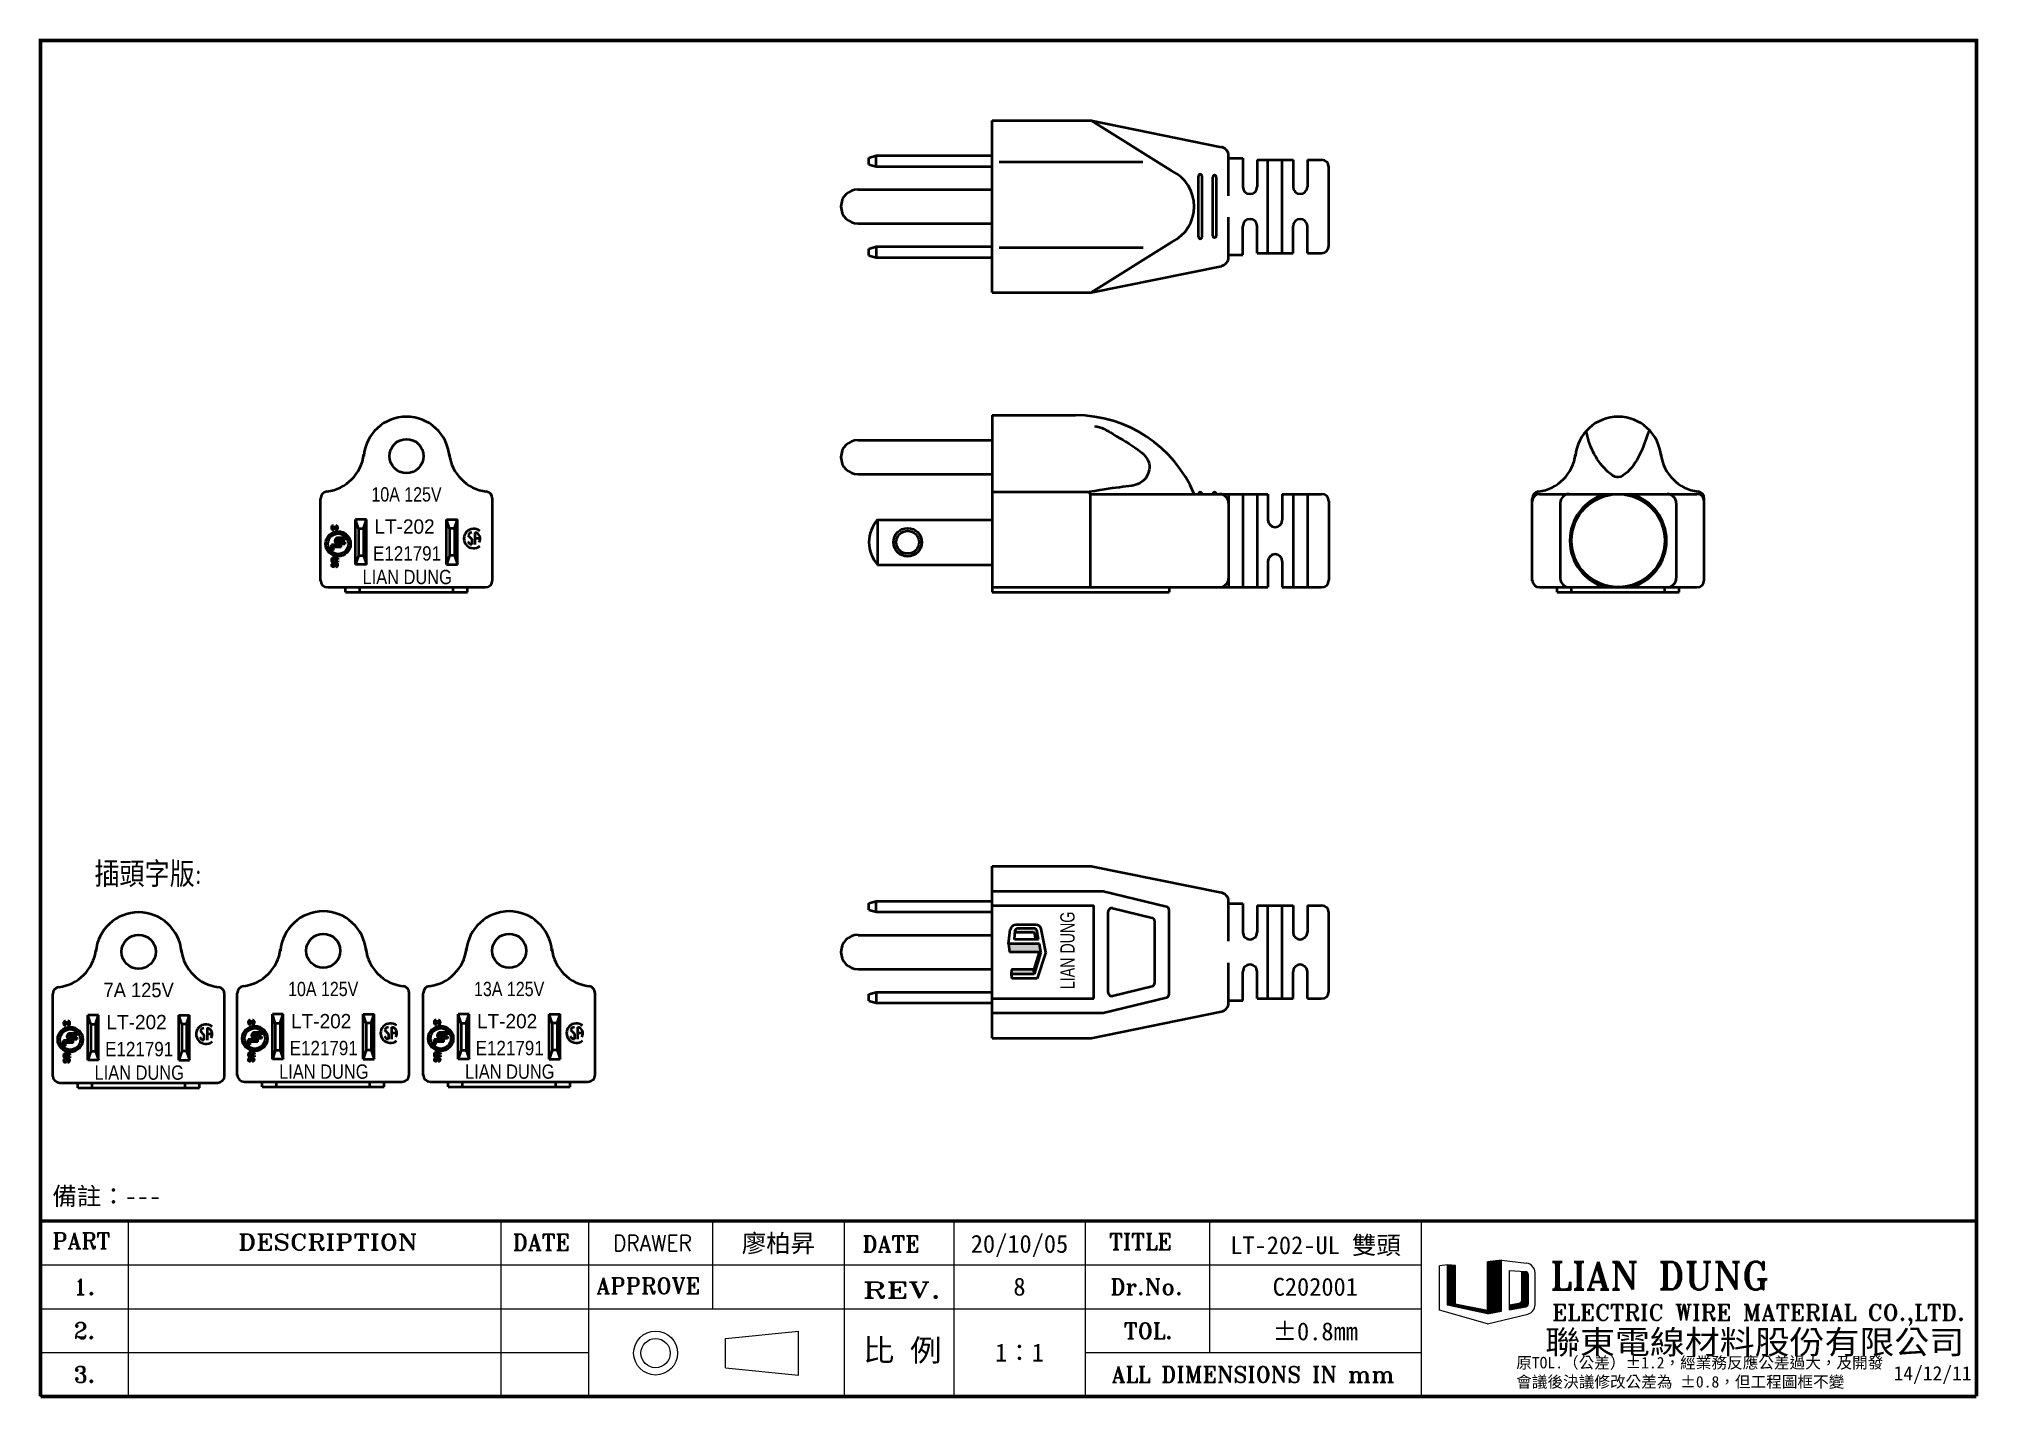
# Model space of a CAD drawing. Header units: millimetres. Extents: x 10 to 281, y 10 to 199.
import ezdxf
from ezdxf.enums import TextEntityAlignment as Align

# ---------------------------------------------------------------- set-up
doc = ezdxf.new("R2010")
doc.units = ezdxf.units.MM
doc.layers.add('0☆ 備註', color=21, linetype='Continuous', plot=False)
for name, color, linetype, lineweight in [('BASE圖框', 250, 'Continuous', 15), ('STR主體層', 112, 'Continuous', 40), ('TEXT文字說明', 200, 'Continuous', 15)]:
    doc.layers.add(name, color=color, linetype=linetype, lineweight=lineweight)
doc.styles.add('arial', font='arial.ttf')
doc.styles.add('GTXT2', font='ROMANT.SHX')
doc.styles.add('isocp', font='isocp.shx', dxfattribs={"height": 3.5, "bigfont": 'chineset.shx'})
doc.styles.add('標凱體', font='kaiu.ttf')
doc.styles.add('標楷體', font='kaiu.ttf')

# ---------------------------------------------------------------- blocks, each defined once
blk = doc.blocks.new('*X26')
at = {"color": 0}
for p, q in [((214.57, 159.06), (214.85, 159.34)), ((214.57, 158.71), (215.18, 159.32)), ((214.57, 158.36), (215.51, 159.29)), ((214.57, 158), (215.84, 159.27)), ((214.57, 157.65), (216.17, 159.25)), ((214.57, 157.3), (216.5, 159.22)), ((214.57, 156.94), (216.83, 159.2)), ((214.57, 156.59), (217.07, 159.09)), ((214.57, 156.24), (217.07, 158.74)), ((227.07, 156.36), (231.51, 160.8)), ((227.07, 156.71), (231.12, 160.76)), ((227.07, 157.07), (230.72, 160.72)), ((227.07, 157.42), (230.33, 160.68)), ((227.07, 157.78), (229.93, 160.63)), ((227.07, 158.13), (229.54, 160.59)), ((227.07, 158.48), (229.14, 160.55)), ((227.07, 156.01), (231.57, 160.51)), ((227.07, 158.84), (228.74, 160.51)), ((227.07, 159.19), (228.35, 160.47)), ((227.07, 159.54), (227.95, 160.42)), ((227.07, 159.9), (227.56, 160.38)), ((227.07, 160.25), (227.16, 160.34)), ((227.07, 155.65), (231.57, 160.15)), ((227.07, 155.3), (231.57, 159.8)), ((227.07, 154.95), (231.57, 159.45)), ((227.07, 154.59), (231.57, 159.09)), ((227.07, 154.24), (231.57, 158.74)), ((214.57, 155.88), (217.07, 158.38)), ((214.57, 155.53), (217.07, 158.03)), ((214.57, 155.18), (217.07, 157.68)), ((214.57, 154.82), (217.07, 157.32)), ((214.57, 154.47), (217.07, 156.97)), ((214.57, 154.11), (217.07, 156.61)), ((214.57, 153.76), (217.07, 156.26)), ((214.57, 153.41), (217.07, 155.91)), ((214.57, 153.05), (217.07, 155.55)), ((214.57, 152.7), (217.07, 155.2)), ((214.57, 152.35), (217.07, 154.85)), ((214.57, 151.99), (217.07, 154.49)), ((214.57, 151.64), (217.07, 154.14)), ((214.57, 151.29), (217.07, 153.79)), ((214.57, 150.93), (217.07, 153.43)), ((214.57, 150.58), (217.07, 153.08)), ((214.57, 150.23), (217.07, 152.73)), ((214.57, 149.87), (217.07, 152.37)), ((227.07, 153.89), (231.57, 158.39)), ((227.07, 153.53), (231.57, 158.03)), ((227.07, 153.18), (231.57, 157.68)), ((227.07, 152.83), (231.57, 157.33)), ((227.07, 152.47), (231.57, 156.97)), ((227.07, 152.12), (231.57, 156.62)), ((227.07, 151.77), (231.57, 156.27)), ((227.07, 151.41), (231.57, 155.91)), ((227.07, 151.06), (231.57, 155.56)), ((227.07, 150.7), (231.57, 155.2)), ((227.07, 150.35), (231.57, 154.85)), ((227.07, 150), (231.57, 154.5)), ((227.07, 149.64), (231.57, 154.14)), ((227.07, 149.29), (231.57, 153.79)), ((227.07, 148.94), (231.57, 153.44)), ((227.07, 148.58), (231.57, 153.08)), ((227.07, 148.23), (231.57, 152.73)), ((227.07, 147.88), (231.57, 152.38)), ((237.87, 157.26), (237.91, 157.3)), ((237.87, 156.91), (238.24, 157.28)), ((237.87, 156.55), (238.57, 157.26)), ((237.87, 156.2), (238.91, 157.24)), ((237.87, 155.85), (239.22, 157.2)), ((237.87, 155.49), (239.47, 157.1)), ((237.87, 155.14), (239.67, 156.94)), ((237.87, 154.79), (239.83, 156.74)), ((237.87, 154.43), (239.94, 156.5)), ((237.87, 154.08), (239.97, 156.18)), ((237.87, 153.73), (239.97, 155.83)), ((237.87, 153.37), (239.97, 155.47)), ((237.87, 153.02), (239.97, 155.12)), ((237.87, 152.67), (239.97, 154.77)), ((237.87, 152.31), (239.97, 154.41)), ((237.87, 151.96), (239.97, 154.06)), ((237.87, 151.61), (239.97, 153.71)), ((237.87, 151.25), (239.97, 153.35)), ((237.87, 150.9), (239.97, 153)), ((237.87, 150.54), (239.97, 152.64)), ((214.57, 149.52), (217.07, 152.02)), ((214.57, 149.16), (217.07, 151.66)), ((214.57, 148.81), (217.07, 151.31)), ((214.57, 148.46), (217.07, 150.96)), ((214.57, 148.1), (217.07, 150.6)), ((214.57, 147.75), (217.07, 150.25)), ((214.57, 147.4), (217.07, 149.9)), ((214.57, 147.04), (217.07, 149.54)), ((214.6, 146.72), (214.61, 146.73)), ((214.61, 146.73), (217.07, 149.19)), ((214.89, 146.65), (215.01, 146.77)), ((215.01, 146.77), (217.07, 148.84)), ((215.18, 146.59), (215.4, 146.81)), ((215.4, 146.81), (217.07, 148.48)), ((215.47, 146.52), (215.8, 146.86)), ((215.76, 146.46), (216.2, 146.9)), ((215.8, 146.86), (217.07, 148.13)), ((216.05, 146.4), (216.6, 146.95)), ((216.2, 146.9), (217.07, 147.78)), ((216.34, 146.33), (217, 146.99)), ((216.6, 146.95), (217.07, 147.42)), ((216.63, 146.27), (217.31, 146.95)), ((216.91, 146.2), (217.61, 146.9)), ((217, 146.99), (217.07, 147.07)), ((217.2, 146.14), (217.9, 146.84)), ((217.49, 146.08), (218.2, 146.78)), ((217.78, 146.01), (218.49, 146.72)), ((218.07, 145.95), (218.78, 146.66)), ((218.36, 145.88), (219.08, 146.6)), ((218.65, 145.82), (219.37, 146.54)), ((218.94, 145.76), (219.67, 146.48)), ((219.23, 145.69), (219.96, 146.42)), ((219.52, 145.63), (220.26, 146.36)), ((219.81, 145.56), (220.55, 146.31)), ((226.47, 144.09), (231.57, 149.19)), ((226.76, 144.03), (231.57, 148.84)), ((227.05, 143.97), (231.57, 148.49)), ((227.07, 147.52), (231.57, 152.02)), ((227.07, 147.17), (231.57, 151.67)), ((227.07, 146.82), (231.57, 151.32)), ((227.07, 146.46), (231.57, 150.96)), ((227.07, 146.11), (231.57, 150.61)), ((227.07, 145.75), (231.57, 150.25)), ((227.07, 145.4), (231.57, 149.9)), ((227.07, 145.05), (231.57, 149.55)), ((227.47, 144.04), (231.57, 148.13)), ((227.91, 144.12), (231.57, 147.78)), ((228.34, 144.2), (231.57, 147.43)), ((228.78, 144.28), (231.57, 147.07)), ((229.21, 144.36), (231.57, 146.72)), ((229.64, 144.44), (231.57, 146.37)), ((234.07, 145.33), (235.85, 147.11)), ((234.07, 145.68), (235.42, 147.03)), ((234.07, 146.04), (234.99, 146.95)), ((234.07, 146.39), (234.55, 146.87)), ((234.07, 146.74), (234.12, 146.79)), ((234.42, 145.32), (236.29, 147.19)), ((234.85, 145.4), (236.72, 147.27)), ((235.28, 145.48), (237.16, 147.36)), ((235.72, 145.56), (239.97, 149.82)), ((236.15, 145.64), (239.97, 149.46)), ((236.59, 145.72), (239.97, 149.11)), ((237.02, 145.8), (239.97, 148.76)), ((237.45, 145.88), (239.97, 148.4)), ((237.83, 148.03), (239.97, 150.17)), ((237.87, 150.19), (239.97, 152.29)), ((237.87, 149.84), (239.97, 151.94)), ((237.87, 149.48), (239.97, 151.58)), ((237.87, 149.13), (239.97, 151.23)), ((237.87, 148.78), (239.97, 150.88)), ((237.87, 148.42), (239.97, 150.52)), ((237.89, 145.96), (239.97, 148.05)), ((238.32, 146.04), (239.97, 147.69)), ((238.76, 146.12), (239.97, 147.34)), ((239.19, 146.21), (239.95, 146.96)), ((220.1, 145.5), (220.85, 146.25)), ((220.39, 145.44), (221.14, 146.19)), ((220.68, 145.37), (221.44, 146.13)), ((220.97, 145.31), (221.73, 146.07)), ((221.26, 145.24), (222.03, 146.01)), ((221.55, 145.18), (222.32, 145.95)), ((221.84, 145.12), (222.61, 145.89)), ((222.13, 145.05), (222.91, 145.83)), ((222.42, 144.99), (223.2, 145.78)), ((222.71, 144.93), (223.5, 145.72)), ((223, 144.86), (223.79, 145.66)), ((223.29, 144.8), (224.09, 145.6)), ((223.58, 144.73), (224.38, 145.54)), ((223.87, 144.67), (224.68, 145.48)), ((224.15, 144.61), (224.97, 145.42)), ((224.44, 144.54), (225.27, 145.36)), ((224.73, 144.48), (225.56, 145.3)), ((225.02, 144.41), (225.86, 145.25)), ((225.31, 144.35), (226.15, 145.19)), ((225.6, 144.29), (226.44, 145.13)), ((225.89, 144.22), (226.74, 145.07)), ((226.18, 144.16), (227.03, 145.01)), ((230.08, 144.52), (231.57, 146.01)), ((230.51, 144.6), (231.57, 145.66)), ((230.95, 144.68), (231.57, 145.31)), ((231.38, 144.76), (231.57, 144.95))]:
    blk.add_line(p, q, dxfattribs=at)
blk = doc.blocks.new('業務圖框_160822')
at = {"layer": 'BASE圖框'}
for p, q in [((10, 34.48), (10, 10)), ((22.24, 34.48), (22.24, 10)), ((74.25, 34.48), (74.25, 10)), ((86.49, 34.48), (86.49, 10)), ((103.83, 34.48), (103.83, 22.24)), ((103.83, 34.48), (103.83, 22.24)), ((122.19, 34.48), (122.19, 10)), ((137.49, 34.48), (137.49, 10)), ((155.85, 34.48), (155.85, 10)), ((173.18, 34.48), (173.18, 16.12)), ((202.76, 34.48), (202.76, 10)), ((10, 28.36), (202.76, 28.36)), ((206.44, 28.37), (205.33, 28.24)), ((205.33, 22.02), (205.33, 28.24)), ((206.44, 22.75), (206.44, 28.37)), ((207.55, 28.29), (206.44, 28.37)), ((207.55, 22.88), (207.55, 28.29)), ((213.99, 29.01), (211.99, 28.8)), ((211.99, 21.99), (211.99, 28.8)), ((213.99, 21.9), (213.99, 29.01)), ((213.99, 29.01), (217.48, 28.6)), ((215.1, 22.1), (215.1, 27.55)), ((215.1, 27.55), (217.31, 27.42)), ((216.79, 23.46), (216.79, 27.45)), ((218.66, 22.78), (218.66, 27.27)), ((217.72, 22.96), (217.72, 26.98)), ((10, 22.24), (202.76, 22.24)), ((211.99, 20.13), (205.33, 22.02)), ((206.44, 22.75), (207.55, 22.88)), ((211.99, 21.53), (206.44, 22.75)), ((211.99, 21.99), (207.55, 22.88)), ((211.99, 21.53), (213.99, 21.9)), ((215.1, 22.78), (216.43, 23.03)), ((215.1, 22.1), (217.36, 22.52)), ((105.61, 18.08), (115.81, 19.1)), ((115.81, 12.98), (115.81, 19.1)), ((211.99, 20.13), (217.64, 21.48)), ((105.61, 14), (105.61, 18.08)), ((10, 16.12), (86.49, 16.12)), ((105.61, 14), (115.81, 12.98)), ((155.85, 16.12), (202.76, 16.12)), ((268.76, 10), (10, 10))]:
    blk.add_line(p, q, dxfattribs=at)
at = {"layer": 'BASE圖框', "const_width": 0.5}
for points in [[(10, 10), (10, 199.22), (280.27, 199.22), (280.27, 10)], [(10, 34.48), (280.27, 34.48)], [(10, 10), (280.27, 10)]]:
    blk.add_lwpolyline(points, dxfattribs=at)
at = {"layer": 'BASE圖框'}
for radius in [3.06, 2.04]:
    blk.add_circle((95.86, 16.04), radius, dxfattribs=at)
for centre, radius, start, end in [((217.28, 26.98), 0.444, 0, 86.5816), ((217.32, 27.27), 1.33, 0, 83.194), ((216.35, 23.46), 0.444, 280.4898, 0), ((217.28, 22.96), 0.444, 280.4898, 0), ((217.32, 22.78), 1.33, 283.5156, 0)]:
    blk.add_arc(centre, radius, start, end, dxfattribs=at)
at = {"layer": 'BASE圖框', "xscale": 0.4442698980074056, "yscale": 0.4442698980074056, "zscale": 0.4442698980074056}
blk.add_blockref('*X26', (111.11, -42.43), dxfattribs=at)
at = {"layer": '0☆ 備註', "style": '標楷體'}
blk.add_text('備註：', height=2.5, dxfattribs=at).set_placement((11.65, 37.95), align=Align.MIDDLE_LEFT)
blk.add_text('14/12/11', height=2, dxfattribs=at).set_placement((274.15, 13.06), align=Align.MIDDLE)
at = {"layer": '0☆ 備註', "insert": (216.02, 15.51), "char_height": 1.6, "attachment_point": 1, "style": '標楷體'}
blk.add_mtext_dynamic_manual_height_columns('原TOL.（公差）±1.2，經業務反應公差過大，及開發會議後決議修改公差為 ±0.8，但工程圖框不變', width=51.8342, gutter_width=12.5, heights=[0], dxfattribs=at)
at = {"layer": '0☆ 備註', "style": '標楷體'}
blk.add_attdef('樣品使用線材規格', text='', height=2.5, dxfattribs=at).set_placement((21.74, 37.95), align=Align.MIDDLE_LEFT)
at = {"layer": 'BASE圖框', "style": 'GTXT2'}
for s, p in [('PART', (11.66, 30.59)), ('DATE', (75.93, 30.38)), ('TITLE', (159.19, 30.47)), ('DATE', (124.76, 30.15)), ('Dr.No.', (159.35, 24.18)), ('TOL.', (161.24, 18.02))]:
    blk.add_text(s, height=2.244, dxfattribs=at).set_placement(p)
at = {"layer": 'BASE圖框'}
for s, height, style, width, p, p2 in [('DESCRIPTION', 2.2438, 'GTXT2', 1.085781, (37.58, 30.42), (62.64, 30.42)), ('DRAWER', 2.244, 'GTXT2', 0.797881, (89.94, 30.28), (100.94, 30.28)), ('LIAN DUNG', 3.876, 'GTXT2', 0.89309, (220.75, 24.9), (251.4, 24.9)), ('APPROVE', 2.244, 'GTXT2', 0.929152, (87.6, 24.31), (102.09, 24.31)), ('REV.', 2.244, 'GTXT2', 1.470381, (124.8, 23.71), (135.79, 23.71)), ('ELECTRIC WIRE MATERIAL CO.,LTD.', 2.2438, 'GTXT2', 0.91585, (221.04, 20.58), (278.67, 20.58)), ('聯東電線材料股份有限公司', 3.3, '標凱體', 1.044478, (220.06, 15.93), (278.56, 15.93)), ('比 例', 3.06, '標凱體', 1.016503, (124.8, 14.92), (135.79, 14.92))]:
    blk.add_text(s, height=height, dxfattribs=dict(at, style=style, width=width)).set_placement(p, p2, align=Align.FIT)
at = {"layer": 'BASE圖框', "style": 'GTXT2'}
for s, height, p in [('1.', 2.244, (16.12, 25.3)), ('2.', 2.244, (16.12, 19.18)), ('3.', 2.244, (16.12, 13.06)), ('ALL DIMENSIONS IN mm', 2.2438, (179.3, 13.06))]:
    blk.add_text(s, height=height, dxfattribs=at).set_placement(p, align=Align.MIDDLE)
at = {"layer": 'BASE圖框', "color": 1, "style": '標楷體'}
blk.add_text('%%P0.8mm', height=2.5, dxfattribs=at).set_placement((187.97, 19.18), align=Align.MIDDLE)
at = {"layer": 'BASE圖框', "style": '標楷體'}
for tag, p in [('繪圖人員', (113.01, 31.42)), ('日期', (146.67, 31.09)), ('插頭名稱', (188, 31.15)), ('版次', (146.67, 25.3)), ('圖面編號', (187.97, 25.3)), ('比例', (146.67, 16.12))]:
    blk.add_attdef(tag, text='', height=2.5, dxfattribs=at).set_placement(p, align=Align.MIDDLE)

msp = doc.modelspace()

# ---------------------------------------------------------------- hatches: boundary and pattern name
at = {"layer": 'STR主體層'}
h = msp.add_hatch(color=256, dxfattribs=at)
h.paths.add_polyline_path([(51.54, 130.73, 1), (51.54, 127.23, 1)])
h.paths.add_polyline_path([(51.54, 127.55, -1), (51.54, 130.4, -1)], flags=16)
h.paths.add_polyline_path([(52.48, 128.96), (51.51, 128.96, -1), (51.51, 129.84), (52.48, 129.84), (52.48, 129.51), (51.43, 129.51, 1), (51.43, 129.28), (52.48, 129.28)], flags=0)
h.paths.add_polyline_path([(51.98, 128.51), (50.88, 128.51), (50.88, 128.12), (50.6, 128.12), (50.6, 128.83), (51.98, 128.83)], flags=0)
for points in [[(51.22, 131.54), (50.89, 131.54, 1), (50.89, 130.95), (50.94, 130.95), (50.94, 131.16), (50.83, 131.16, -1), (50.83, 131.33), (51.28, 131.33, -1), (51.28, 131.16), (51.17, 131.16), (51.17, 130.95), (51.22, 130.95, 1)], [(51.98, 128.51), (51.98, 128.83), (50.6, 128.83), (50.6, 128.12), (50.88, 128.12), (50.88, 128.51)], [(51.51, 128.96), (52.48, 128.96), (52.48, 129.28), (51.43, 129.28, -1), (51.43, 129.51), (52.48, 129.51), (52.48, 129.84), (51.51, 129.84, 1)], [(51.51, 126.42), (51.51, 126.63), (50.83, 126.63, -1), (50.83, 126.79), (51.51, 126.79), (51.51, 127), (50.89, 127, 1), (50.89, 126.42)], [(51.29, 125.96), (51.22, 125.96), (51.22, 125.78), (51.26, 125.78, 1.647033), (51.05, 126.18, 0.022541), (50.98, 126.05, -0.287863), (50.82, 125.96, -1), (50.82, 126.11), (50.89, 126.11), (50.89, 126.29), (50.85, 126.29, 1.627874), (51.05, 125.89, 0.024933), (51.13, 126.02, -0.287863), (51.29, 126.11, -1)], [(13.81, 62.37), (13.49, 62.37, 1), (13.49, 61.79), (13.54, 61.79), (13.54, 62), (13.42, 62, -1), (13.42, 62.16), (13.88, 62.16, -1), (13.88, 62), (13.76, 62), (13.76, 61.79), (13.81, 61.79, 1)], [(39.58, 62.51), (39.26, 62.51, 1), (39.26, 61.92), (39.31, 61.92), (39.31, 62.13), (39.19, 62.13, -1), (39.19, 62.3), (39.65, 62.3, -1), (39.65, 62.13), (39.54, 62.13), (39.54, 61.92), (39.58, 61.92, 1)], [(65.54, 62.51), (65.22, 62.51, 1), (65.22, 61.92), (65.27, 61.92), (65.27, 62.13), (65.15, 62.13, -1), (65.15, 62.3), (65.61, 62.3, -1), (65.61, 62.13), (65.49, 62.13), (65.49, 61.92), (65.54, 61.92, 1)], [(14.57, 59.34), (14.57, 59.67), (13.2, 59.67), (13.2, 58.95), (13.47, 58.95), (13.47, 59.34)], [(14.1, 59.8), (15.08, 59.8), (15.08, 60.12), (14.02, 60.12, -1), (14.02, 60.35), (15.08, 60.35), (15.08, 60.67), (14.1, 60.67, 1)], [(40.35, 59.48), (40.35, 59.8), (38.97, 59.8), (38.97, 59.09), (39.24, 59.09), (39.24, 59.48)], [(39.88, 59.93), (40.85, 59.93), (40.85, 60.25), (39.79, 60.25, -1), (39.79, 60.48), (40.85, 60.48), (40.85, 60.81), (39.88, 60.81, 1)], [(66.3, 59.48), (66.3, 59.8), (64.93, 59.8), (64.93, 59.09), (65.2, 59.09), (65.2, 59.48)], [(65.83, 59.93), (66.81, 59.93), (66.81, 60.25), (65.75, 60.25, -1), (65.75, 60.48), (66.81, 60.48), (66.81, 60.81), (65.83, 60.81, 1)], [(14.1, 57.25), (14.1, 57.46), (13.42, 57.46, -1), (13.42, 57.62), (14.1, 57.62), (14.1, 57.84), (13.49, 57.84, 1), (13.49, 57.25)], [(13.88, 56.8), (13.81, 56.8), (13.81, 56.62), (13.85, 56.62, 1.647033), (13.65, 57.02, 0.022541), (13.57, 56.89, -0.287863), (13.41, 56.8, -1), (13.41, 56.94), (13.49, 56.94), (13.49, 57.12), (13.45, 57.12, 1.627874), (13.65, 56.72, 0.024933), (13.73, 56.86, -0.287863), (13.88, 56.94, -1)], [(39.88, 57.39), (39.88, 57.6), (39.19, 57.6, -1), (39.19, 57.76), (39.88, 57.76), (39.88, 57.97), (39.26, 57.97, 1), (39.26, 57.39)], [(39.66, 56.93), (39.58, 56.93), (39.58, 56.75), (39.62, 56.75, 1.647033), (39.42, 57.15, 0.022541), (39.34, 57.02, -0.287863), (39.19, 56.93, -1), (39.19, 57.08), (39.26, 57.08), (39.26, 57.26), (39.22, 57.26, 1.627874), (39.42, 56.86, 0.024933), (39.5, 56.99, -0.287863), (39.66, 57.08, -1)], [(65.83, 57.39), (65.83, 57.6), (65.15, 57.6, -1), (65.15, 57.76), (65.83, 57.76), (65.83, 57.97), (65.22, 57.97, 1), (65.22, 57.39)], [(65.62, 56.93), (65.54, 56.93), (65.54, 56.75), (65.58, 56.75, 1.647033), (65.38, 57.15, 0.022541), (65.3, 57.02, -0.287863), (65.15, 56.93, -1), (65.15, 57.08), (65.22, 57.08), (65.22, 57.26), (65.18, 57.26, 1.627874), (65.38, 56.86, 0.024933), (65.46, 56.99, -0.287863), (65.62, 57.08, -1)]]:
    msp.add_hatch(color=256, dxfattribs=at).paths.add_polyline_path(points)
h = msp.add_hatch(color=256, dxfattribs=at)
h.paths.add_polyline_path([(145.16, 73.16), (145.16, 73.14), (145.28, 72.02), (149.4, 72.02), (148.66, 69.48), (148.73, 68.85), (149.66, 72.02), (149.45, 73.16)])
h.paths.add_polyline_path([(145.57, 69.48), (145.53, 68.85), (148.73, 68.85), (148.66, 69.48)], flags=17)
h.paths.add_polyline_path([(146.32, 75.29, 0.396845), (146.07, 75.05), (146.05, 74.75), (148.55, 74.75, -0.361552), (148.8, 74.55), (148.94, 73.79), (149.33, 73.79), (149.09, 75.08, 0.361552), (148.84, 75.29)])
h = msp.add_hatch(color=256, dxfattribs=at)
h.paths.add_polyline_path([(14.14, 61.56, 1), (14.14, 58.06, 1)])
h.paths.add_polyline_path([(14.14, 58.39, -1), (14.14, 61.24, -1)], flags=16)
h.paths.add_polyline_path([(15.08, 59.8), (14.1, 59.8, -1), (14.1, 60.67), (15.08, 60.67), (15.08, 60.35), (14.02, 60.35, 1), (14.02, 60.12), (15.08, 60.12)], flags=0)
h.paths.add_polyline_path([(14.57, 59.34), (13.47, 59.34), (13.47, 58.95), (13.2, 58.95), (13.2, 59.67), (14.57, 59.67)], flags=0)
h = msp.add_hatch(color=256, dxfattribs=at)
h.paths.add_polyline_path([(39.91, 61.7, 1), (39.91, 58.2, 1)])
h.paths.add_polyline_path([(39.91, 58.52, -1), (39.91, 61.37, -1)], flags=16)
h.paths.add_polyline_path([(40.85, 59.93), (39.88, 59.93, -1), (39.88, 60.81), (40.85, 60.81), (40.85, 60.48), (39.79, 60.48, 1), (39.79, 60.25), (40.85, 60.25)], flags=0)
h.paths.add_polyline_path([(40.35, 59.48), (39.24, 59.48), (39.24, 59.09), (38.97, 59.09), (38.97, 59.8), (40.35, 59.8)], flags=0)
h = msp.add_hatch(color=256, dxfattribs=at)
h.paths.add_polyline_path([(65.87, 61.7, 1), (65.87, 58.2, 1)])
h.paths.add_polyline_path([(65.87, 58.52, -1), (65.87, 61.37, -1)], flags=16)
h.paths.add_polyline_path([(66.81, 59.93), (65.83, 59.93, -1), (65.83, 60.81), (66.81, 60.81), (66.81, 60.48), (65.75, 60.48, 1), (65.75, 60.25), (66.81, 60.25)], flags=0)
h.paths.add_polyline_path([(66.3, 59.48), (65.2, 59.48), (65.2, 59.09), (64.93, 59.09), (64.93, 59.8), (66.3, 59.8)], flags=0)

# ---------------------------------------------------------------- linework, layer by layer
for p, q in [((142.86, 164.07), (142.86, 188.07)), ((142.86, 188.07), (156.66, 188.07)), ((156.66, 188.07), (174.86, 184.37)), ((156.66, 188.07), (167.98, 181)), ((125.66, 182.88), (126.67, 183.17)), ((125.66, 181.95), (125.66, 182.88)), ((125.66, 181.95), (126.67, 181.67)), ((126.67, 183.17), (142.86, 183.17)), ((126.67, 181.67), (126.67, 183.17)), ((126.67, 181.67), (142.86, 181.67)), ((143.83, 182.3), (163.87, 182.3)), ((175.86, 177.57), (175.86, 183.15)), ((175.86, 182.82), (177.86, 182.82)), ((177.86, 182.82), (177.86, 178.82)), ((179.86, 182.57), (184.86, 182.57)), ((179.86, 182.57), (179.86, 178.82)), ((181.36, 169.57), (181.36, 182.57)), ((183.36, 169.57), (183.36, 182.57)), ((184.86, 182.57), (184.86, 178.82)), ((186.86, 182.57), (186.86, 178.82)), ((186.86, 182.57), (188.86, 182.57)), ((189.86, 170.57), (189.86, 181.57)), ((171.66, 171.82), (171.66, 180.32)), ((172.16, 171.82), (172.16, 180.32)), ((173.66, 171.97), (173.66, 180.17)), ((174.16, 171.97), (174.16, 180.17)), ((124.13, 178.44), (142.86, 178.44)), ((124.13, 173.69), (142.86, 173.69)), ((175.86, 168.99), (175.86, 174.57)), ((177.86, 169.32), (177.86, 173.32)), ((179.86, 169.57), (179.86, 173.32)), ((184.86, 169.57), (184.86, 173.32)), ((186.86, 169.57), (186.86, 173.32)), ((156.66, 164.07), (167.98, 171.13)), ((125.66, 170.18), (126.67, 170.47)), ((125.66, 169.25), (125.66, 170.18)), ((125.66, 169.25), (126.67, 168.97)), ((126.67, 170.47), (142.86, 170.47)), ((126.67, 170.47), (126.67, 168.97)), ((126.67, 168.97), (142.86, 168.97)), ((143.83, 170.33), (163.96, 170.33)), ((175.86, 169.32), (177.86, 169.32)), ((179.86, 169.57), (184.86, 169.57)), ((186.86, 169.57), (188.86, 169.57)), ((156.66, 164.07), (174.86, 167.76)), ((142.86, 164.07), (156.66, 164.07)), ((142.86, 146.93), (142.86, 122.23)), ((142.86, 146.93), (154.48, 146.93)), ((142.86, 146.83), (142.86, 122.33)), ((124.13, 143.45), (142.86, 143.45)), ((124.13, 138.7), (142.86, 138.7)), ((142.86, 136.23), (156.4, 136.23)), ((156.56, 135.93), (181.36, 135.93)), ((156.56, 135.93), (156.56, 122.93)), ((175.86, 135.93), (175.86, 122.93)), ((177.86, 135.93), (177.86, 122.93)), ((179.86, 135.93), (179.86, 122.93)), ((181.36, 135.93), (181.36, 132.33)), ((183.36, 135.93), (183.36, 132.33)), ((183.36, 135.93), (188.86, 135.93)), ((184.86, 135.93), (184.86, 122.93)), ((186.86, 135.93), (186.86, 122.93)), ((219.26, 135.93), (241.26, 135.93)), ((49.09, 123.83), (49.09, 135.29)), ((73.09, 123.83), (73.09, 135.29)), ((189.86, 134.93), (189.86, 123.93)), ((218.26, 123.83), (218.26, 135.29)), ((222.16, 134.68), (222.16, 124.18)), ((238.36, 134.68), (238.36, 124.18)), ((242.26, 123.83), (242.26, 135.29)), ((51.28, 131.33), (50.83, 131.33)), ((50.94, 131.16), (50.83, 131.16)), ((50.94, 130.95), (50.89, 130.95)), ((50.94, 131.16), (50.94, 130.95)), ((51.28, 131.16), (51.17, 131.16)), ((51.17, 131.16), (51.17, 130.95)), ((51.22, 130.95), (51.17, 130.95)), ((53.99, 126.08), (53.99, 132.38)), ((55.49, 132.38), (53.99, 132.38)), ((55.49, 126.08), (55.49, 132.38)), ((66.69, 126.08), (66.69, 132.38)), ((66.69, 132.38), (68.19, 132.38)), ((68.19, 126.08), (68.19, 132.38)), ((69.67, 130.2), (70.2, 129.63)), ((70.64, 130.58), (70.64, 128.88)), ((126.86, 132.36), (142.86, 132.36)), ((126.86, 132.36), (126.86, 126.06)), ((50.6, 128.12), (50.6, 128.83)), ((51.98, 128.83), (50.6, 128.83)), ((50.88, 128.12), (50.6, 128.12)), ((50.88, 128.12), (50.88, 128.51)), ((51.98, 128.51), (50.88, 128.51)), ((52.48, 129.51), (51.43, 129.51)), ((52.48, 129.28), (51.43, 129.28)), ((52.48, 129.84), (51.51, 129.84)), ((52.48, 128.96), (51.51, 128.96)), ((51.98, 128.51), (51.98, 128.83)), ((52.48, 129.84), (52.48, 129.51)), ((52.48, 129.28), (52.48, 128.96)), ((70.2, 129.63), (70.2, 128.88)), ((70.64, 129.78), (71.38, 129.78)), ((50.89, 126.11), (50.82, 126.11)), ((50.89, 126.11), (50.82, 126.11)), ((51.51, 126.79), (50.83, 126.79)), ((51.51, 126.63), (50.83, 126.63)), ((50.89, 126.29), (50.85, 126.29)), ((51.51, 127), (50.89, 127)), ((51.51, 126.42), (50.89, 126.42)), ((50.89, 126.29), (50.89, 126.11)), ((51.22, 125.78), (51.22, 125.96)), ((51.22, 125.96), (51.29, 125.96)), ((51.22, 125.96), (51.29, 125.96)), ((51.22, 125.78), (51.26, 125.78)), ((51.51, 127), (51.51, 126.79)), ((51.51, 126.63), (51.51, 126.42)), ((55.49, 126.08), (53.99, 126.08)), ((66.69, 126.08), (68.19, 126.08)), ((126.86, 126.06), (142.86, 126.06)), ((181.36, 126.53), (181.36, 122.93)), ((183.36, 126.53), (183.36, 122.93)), ((50.09, 122.93), (72.09, 122.93)), ((52.59, 122.23), (52.59, 122.93)), ((52.59, 122.23), (69.59, 122.23)), ((54.59, 122.23), (54.59, 122.93)), ((67.59, 122.23), (67.59, 122.93)), ((69.59, 122.23), (69.59, 122.93)), ((142.86, 122.93), (181.36, 122.93)), ((142.86, 122.23), (167.56, 122.23)), ((167.56, 122.93), (167.56, 122.23)), ((183.36, 122.93), (188.86, 122.93)), ((219.26, 122.93), (241.26, 122.93)), ((221.76, 122.23), (221.76, 122.93)), ((221.76, 122.23), (238.76, 122.23)), ((223.76, 122.23), (223.76, 122.93)), ((236.76, 122.23), (236.76, 122.93)), ((238.76, 122.23), (238.76, 122.93)), ((142.86, 60.02), (142.86, 84.02)), ((142.86, 84.02), (156.66, 84.02)), ((156.66, 84.02), (174.86, 80.32)), ((125.66, 78.83), (126.67, 79.12)), ((125.66, 77.9), (125.66, 78.83)), ((126.67, 79.12), (142.86, 79.12)), ((126.67, 77.62), (126.67, 79.12)), ((142.86, 80.52), (158.36, 80.52)), ((158.36, 80.52), (167.18, 78.36)), ((175.86, 73.52), (175.86, 79.09)), ((175.86, 78.77), (177.86, 78.77)), ((177.86, 78.77), (177.86, 74.77)), ((125.66, 77.9), (126.67, 77.62)), ((126.67, 77.62), (142.86, 77.62)), ((142.86, 78.52), (157.06, 78.52)), ((148.95, 75.82), (146.15, 75.82)), ((157.06, 65.52), (157.06, 78.52)), ((159.06, 66.38), (159.06, 77.65)), ((159.68, 78.13), (165.18, 76.79)), ((165.56, 67.73), (165.56, 76.3)), ((167.56, 66.16), (167.56, 77.87)), ((179.86, 78.52), (184.86, 78.52)), ((179.86, 78.52), (179.86, 74.77)), ((181.36, 65.52), (181.36, 78.52)), ((183.36, 65.52), (183.36, 78.52)), ((184.86, 78.52), (184.86, 74.77)), ((186.86, 78.52), (186.86, 74.77)), ((186.86, 78.52), (188.86, 78.52)), ((189.86, 66.52), (189.86, 77.52)), ((124.13, 74.39), (142.86, 74.39)), ((145.16, 73.16), (145.39, 75.15)), ((149.45, 73.16), (145.16, 73.16)), ((145.16, 73.16), (145.28, 72.02)), ((145.99, 73.79), (146.07, 75.05)), ((149.33, 73.79), (145.99, 73.79)), ((148.55, 74.75), (146.05, 74.75)), ((148.84, 75.29), (146.32, 75.29)), ((148.94, 73.79), (148.8, 74.55)), ((149.33, 73.79), (149.09, 75.08)), ((149.66, 72.02), (149.45, 73.16)), ((150.36, 72.02), (149.68, 75.24)), ((149.4, 72.02), (145.28, 72.02)), ((149.4, 72.02), (148.66, 69.59)), ((149.66, 72.02), (148.73, 68.95)), ((150.36, 72.02), (149.15, 68.32)), ((175.86, 64.94), (175.86, 70.52)), ((124.13, 69.64), (142.86, 69.64)), ((145.57, 69.59), (145.53, 68.95)), ((145.53, 68.95), (145.6, 68.32)), ((148.73, 68.95), (145.53, 68.95)), ((148.66, 69.59), (145.57, 69.59)), ((149.15, 68.32), (145.6, 68.32)), ((148.73, 68.95), (148.66, 69.59)), ((177.86, 65.27), (177.86, 69.27)), ((179.86, 65.52), (179.86, 69.27)), ((184.86, 65.52), (184.86, 69.27)), ((186.86, 65.52), (186.86, 69.27)), ((11.69, 54.66), (11.69, 66.12)), ((35.69, 54.66), (35.69, 66.12)), ((37.46, 54.8), (37.46, 66.26)), ((61.46, 54.8), (61.46, 66.26)), ((63.42, 54.8), (63.42, 66.26)), ((87.42, 54.8), (87.42, 66.26)), ((125.66, 66.13), (126.67, 66.42)), ((125.66, 65.2), (125.66, 66.13)), ((125.66, 65.2), (126.67, 64.92)), ((126.67, 66.42), (142.86, 66.42)), ((126.67, 66.42), (126.67, 64.92)), ((142.86, 65.52), (157.06, 65.52)), ((158.36, 63.52), (167.18, 65.67)), ((159.68, 65.9), (165.18, 67.24)), ((175.86, 65.27), (177.86, 65.27)), ((179.86, 65.52), (184.86, 65.52)), ((186.86, 65.52), (188.86, 65.52)), ((16.59, 56.91), (16.59, 63.21)), ((18.09, 63.21), (16.59, 63.21)), ((18.09, 56.91), (18.09, 63.21)), ((29.29, 56.91), (29.29, 63.21)), ((29.29, 63.21), (30.79, 63.21)), ((30.79, 56.91), (30.79, 63.21)), ((39.65, 62.3), (39.19, 62.3)), ((42.36, 57.05), (42.36, 63.35)), ((43.86, 63.35), (42.36, 63.35)), ((43.86, 57.05), (43.86, 63.35)), ((55.06, 57.05), (55.06, 63.35)), ((55.06, 63.35), (56.56, 63.35)), ((56.56, 57.05), (56.56, 63.35)), ((65.61, 62.3), (65.15, 62.3)), ((68.32, 57.05), (68.32, 63.35)), ((69.82, 63.35), (68.32, 63.35)), ((69.82, 57.05), (69.82, 63.35)), ((81.02, 57.05), (81.02, 63.35)), ((81.02, 63.35), (82.52, 63.35)), ((82.52, 57.05), (82.52, 63.35)), ((126.67, 64.92), (142.86, 64.92)), ((142.86, 63.52), (158.36, 63.52)), ((156.66, 60.02), (174.86, 63.71)), ((13.2, 58.95), (13.2, 59.67)), ((14.57, 59.67), (13.2, 59.67)), ((13.88, 62.16), (13.42, 62.16)), ((13.54, 62), (13.42, 62)), ((13.54, 61.79), (13.49, 61.79)), ((13.54, 62), (13.54, 61.79)), ((13.88, 62), (13.76, 62)), ((13.76, 62), (13.76, 61.79)), ((13.81, 61.79), (13.76, 61.79)), ((15.08, 60.35), (14.02, 60.35)), ((15.08, 60.12), (14.02, 60.12)), ((15.08, 60.67), (14.1, 60.67)), ((15.08, 59.8), (14.1, 59.8)), ((14.57, 59.34), (14.57, 59.67)), ((15.08, 60.67), (15.08, 60.35)), ((15.08, 60.12), (15.08, 59.8)), ((32.27, 61.04), (32.8, 60.47)), ((32.8, 60.47), (32.8, 59.71)), ((33.24, 61.41), (33.24, 59.71)), ((33.24, 60.62), (33.98, 60.62)), ((38.97, 59.09), (38.97, 59.8)), ((40.35, 59.8), (38.97, 59.8)), ((39.31, 62.13), (39.19, 62.13)), ((39.31, 61.92), (39.26, 61.92)), ((39.31, 62.13), (39.31, 61.92)), ((39.65, 62.13), (39.54, 62.13)), ((39.54, 62.13), (39.54, 61.92)), ((39.58, 61.92), (39.54, 61.92)), ((40.85, 60.48), (39.79, 60.48)), ((40.85, 60.25), (39.79, 60.25)), ((40.85, 60.81), (39.88, 60.81)), ((40.85, 59.93), (39.88, 59.93)), ((40.35, 59.48), (40.35, 59.8)), ((40.85, 60.81), (40.85, 60.48)), ((40.85, 60.25), (40.85, 59.93)), ((58.04, 61.17), (58.57, 60.6)), ((58.57, 60.6), (58.57, 59.85)), ((59.01, 61.55), (59.01, 59.85)), ((59.01, 60.75), (59.75, 60.75)), ((64.93, 59.09), (64.93, 59.8)), ((66.3, 59.8), (64.93, 59.8)), ((65.27, 62.13), (65.15, 62.13)), ((65.27, 61.92), (65.22, 61.92)), ((65.27, 62.13), (65.27, 61.92)), ((65.61, 62.13), (65.49, 62.13)), ((65.49, 62.13), (65.49, 61.92)), ((65.54, 61.92), (65.49, 61.92)), ((66.81, 60.48), (65.75, 60.48)), ((66.81, 60.25), (65.75, 60.25)), ((66.81, 60.81), (65.83, 60.81)), ((66.81, 59.93), (65.83, 59.93)), ((66.3, 59.48), (66.3, 59.8)), ((66.81, 60.81), (66.81, 60.48)), ((66.81, 60.25), (66.81, 59.93)), ((84, 61.17), (84.53, 60.6)), ((84.53, 60.6), (84.53, 59.85)), ((84.97, 61.55), (84.97, 59.85)), ((84.97, 60.75), (85.71, 60.75)), ((142.86, 60.02), (156.66, 60.02)), ((13.47, 58.95), (13.2, 58.95)), ((13.49, 56.94), (13.41, 56.94)), ((13.49, 56.94), (13.41, 56.94)), ((14.1, 57.62), (13.42, 57.62)), ((14.1, 57.46), (13.42, 57.46)), ((13.49, 57.12), (13.45, 57.12)), ((13.47, 58.95), (13.47, 59.34)), ((14.57, 59.34), (13.47, 59.34)), ((14.1, 57.84), (13.49, 57.84)), ((14.1, 57.25), (13.49, 57.25)), ((13.49, 57.12), (13.49, 56.94)), ((14.1, 57.84), (14.1, 57.62)), ((14.1, 57.46), (14.1, 57.25)), ((18.09, 56.91), (16.59, 56.91)), ((29.29, 56.91), (30.79, 56.91)), ((39.24, 59.09), (38.97, 59.09)), ((39.88, 57.76), (39.19, 57.76)), ((39.88, 57.6), (39.19, 57.6)), ((39.26, 57.08), (39.19, 57.08)), ((39.26, 57.08), (39.19, 57.08)), ((39.26, 57.26), (39.22, 57.26)), ((39.24, 59.09), (39.24, 59.48)), ((40.35, 59.48), (39.24, 59.48)), ((39.88, 57.97), (39.26, 57.97)), ((39.88, 57.39), (39.26, 57.39)), ((39.26, 57.26), (39.26, 57.08)), ((39.58, 56.75), (39.58, 56.93)), ((39.58, 56.93), (39.66, 56.93)), ((39.58, 56.93), (39.66, 56.93)), ((39.88, 57.97), (39.88, 57.76)), ((39.88, 57.6), (39.88, 57.39)), ((43.86, 57.05), (42.36, 57.05)), ((55.06, 57.05), (56.56, 57.05)), ((65.2, 59.09), (64.93, 59.09)), ((65.83, 57.76), (65.15, 57.76)), ((65.83, 57.6), (65.15, 57.6)), ((65.22, 57.08), (65.15, 57.08)), ((65.22, 57.08), (65.15, 57.08)), ((65.22, 57.26), (65.18, 57.26)), ((65.2, 59.09), (65.2, 59.48)), ((66.3, 59.48), (65.2, 59.48)), ((65.83, 57.97), (65.22, 57.97)), ((65.83, 57.39), (65.22, 57.39)), ((65.22, 57.26), (65.22, 57.08)), ((65.54, 56.75), (65.54, 56.93)), ((65.54, 56.93), (65.62, 56.93)), ((65.54, 56.93), (65.62, 56.93)), ((65.83, 57.97), (65.83, 57.76)), ((65.83, 57.6), (65.83, 57.39)), ((69.82, 57.05), (68.32, 57.05)), ((81.02, 57.05), (82.52, 57.05)), ((13.81, 56.62), (13.81, 56.8)), ((13.81, 56.8), (13.88, 56.8)), ((13.81, 56.8), (13.88, 56.8)), ((13.81, 56.62), (13.85, 56.62)), ((39.58, 56.75), (39.62, 56.75)), ((65.54, 56.75), (65.58, 56.75)), ((12.69, 53.76), (34.69, 53.76)), ((15.19, 53.06), (15.19, 53.76)), ((15.19, 53.06), (32.19, 53.06)), ((17.19, 53.06), (17.19, 53.76)), ((30.19, 53.06), (30.19, 53.76)), ((32.19, 53.06), (32.19, 53.76)), ((38.46, 53.9), (60.46, 53.9)), ((40.96, 53.2), (40.96, 53.9)), ((40.96, 53.2), (57.96, 53.2)), ((42.96, 53.2), (42.96, 53.9)), ((55.96, 53.2), (55.96, 53.9)), ((57.96, 53.2), (57.96, 53.9)), ((64.42, 53.9), (86.42, 53.9)), ((66.92, 53.2), (66.92, 53.9)), ((66.92, 53.2), (83.92, 53.2)), ((68.92, 53.2), (68.92, 53.9)), ((81.92, 53.2), (81.92, 53.9)), ((83.92, 53.2), (83.92, 53.9))]:
    msp.add_line(p, q, dxfattribs=at)
at = {"layer": 'STR主體層', "ltscale": 0.5}
for p, q in [((54.4, 131.11), (53.99, 132.38)), ((54.4, 131.11), (55.08, 131.11)), ((54.4, 131.11), (54.4, 127.35)), ((55.08, 131.11), (55.49, 132.38)), ((55.08, 131.11), (55.08, 127.35)), ((67.1, 131.11), (66.69, 132.38)), ((67.78, 131.11), (67.1, 131.11)), ((67.1, 131.11), (67.1, 127.35)), ((67.78, 131.11), (68.19, 132.38)), ((67.78, 131.11), (67.78, 127.35)), ((54.4, 127.35), (53.99, 126.08)), ((54.4, 127.35), (55.08, 127.35)), ((55.08, 127.35), (55.49, 126.08)), ((67.1, 127.35), (66.69, 126.08)), ((67.78, 127.35), (67.1, 127.35)), ((67.78, 127.35), (68.19, 126.08)), ((17, 61.94), (16.59, 63.21)), ((17.67, 61.94), (18.09, 63.21)), ((29.7, 61.94), (29.29, 63.21)), ((30.37, 61.94), (30.79, 63.21)), ((42.77, 62.08), (42.36, 63.35)), ((43.45, 62.08), (43.86, 63.35)), ((55.47, 62.08), (55.06, 63.35)), ((56.15, 62.08), (56.56, 63.35)), ((68.73, 62.08), (68.32, 63.35)), ((69.41, 62.08), (69.82, 63.35)), ((81.43, 62.08), (81.02, 63.35)), ((82.11, 62.08), (82.52, 63.35)), ((17, 61.94), (17.67, 61.94)), ((17, 61.94), (17, 58.18)), ((17.67, 61.94), (17.67, 58.18)), ((30.37, 61.94), (29.7, 61.94)), ((29.7, 61.94), (29.7, 58.18)), ((30.37, 61.94), (30.37, 58.18)), ((42.77, 62.08), (43.45, 62.08)), ((42.77, 62.08), (42.77, 58.32)), ((43.45, 62.08), (43.45, 58.32)), ((56.15, 62.08), (55.47, 62.08)), ((55.47, 62.08), (55.47, 58.32)), ((56.15, 62.08), (56.15, 58.32)), ((68.73, 62.08), (69.41, 62.08)), ((68.73, 62.08), (68.73, 58.32)), ((69.41, 62.08), (69.41, 58.32)), ((82.11, 62.08), (81.43, 62.08)), ((81.43, 62.08), (81.43, 58.32)), ((82.11, 62.08), (82.11, 58.32)), ((17, 58.18), (16.59, 56.91)), ((17, 58.18), (17.67, 58.18)), ((17.67, 58.18), (18.09, 56.91)), ((29.7, 58.18), (29.29, 56.91)), ((30.37, 58.18), (29.7, 58.18)), ((30.37, 58.18), (30.79, 56.91)), ((42.77, 58.32), (42.36, 57.05)), ((42.77, 58.32), (43.45, 58.32)), ((43.45, 58.32), (43.86, 57.05)), ((55.47, 58.32), (55.06, 57.05)), ((56.15, 58.32), (55.47, 58.32)), ((56.15, 58.32), (56.56, 57.05)), ((68.73, 58.32), (68.32, 57.05)), ((68.73, 58.32), (69.41, 58.32)), ((69.41, 58.32), (69.82, 57.05)), ((81.43, 58.32), (81.02, 57.05)), ((82.11, 58.32), (81.43, 58.32)), ((82.11, 58.32), (82.52, 57.05))]:
    msp.add_line(p, q, dxfattribs=at)
at = {"layer": 'STR主體層'}
for points in [[(50.82, 125.96, 0.287863), (50.98, 126.05, -0.022541), (51.05, 126.18, -2.081261)], [(51.29, 126.11, 0.287863), (51.13, 126.02, -0.024933), (51.05, 125.89, -2.081261)], [(13.41, 56.8, 0.287863), (13.57, 56.89, -0.022541), (13.65, 57.02, -2.081261)], [(13.88, 56.94, 0.287863), (13.73, 56.86, -0.024933), (13.65, 56.72, -2.081261)], [(39.19, 56.93, 0.287863), (39.34, 57.02, -0.022541), (39.42, 57.15, -2.081261)], [(39.66, 57.08, 0.287863), (39.5, 56.99, -0.024933), (39.42, 56.86, -2.081261)], [(65.15, 56.93, 0.287863), (65.3, 57.02, -0.022541), (65.38, 57.15, -2.081261)], [(65.62, 57.08, 0.287863), (65.46, 56.99, -0.024933), (65.38, 56.86, -2.081261)]]:
    msp.add_lwpolyline(points, format="xyb", dxfattribs=at)
for centre, radius in [((61.09, 141.23), 2.38), ((230.26, 129.43), 6.5), ((51.54, 128.98), 1.75), ((51.54, 128.98), 1.43), ((131.06, 129.21), 1.98), ((131.06, 129.21), 1.59), ((23.69, 72.06), 2.38), ((49.46, 72.2), 2.38), ((75.42, 72.2), 2.38), ((14.14, 59.81), 1.75), ((14.14, 59.81), 1.43), ((39.91, 59.95), 1.75), ((39.91, 59.95), 1.43), ((65.87, 59.95), 1.75), ((65.87, 59.95), 1.43)]:
    msp.add_circle(centre, radius, dxfattribs=at)
for centre, radius, start, end in [((174.61, 183.15), 1.25, 0, 78.518), ((188.86, 181.57), 1, 0, 90), ((165.56, 176.07), 5.5, 296.1516, 63.8484), ((171.91, 180.32), 0.25, 0, 180), ((173.91, 180.17), 0.25, 0, 180), ((178.86, 178.82), 1, 180, 0), ((185.86, 178.82), 1, 180, 0), ((124.13, 176.07), 2.38, 90, 270), ((178.86, 173.32), 1, 0, 180), ((185.86, 173.32), 1, 0, 180), ((171.91, 171.82), 0.25, 180, 0), ((173.91, 171.97), 0.25, 180, 0), ((174.61, 168.99), 1.25, 281.482, 0), ((188.86, 170.57), 1, 270, 0), ((61.09, 140.73), 6, 4.7802, 175.2198), ((154.48, 128.93), 18, 22.8854, 90), ((230.26, 140.73), 6, 4.7802, 175.2198), ((49.19, 142.23), 6, 277.4356, 352.8192), ((73, 142.23), 6, 187.1808, 262.5644), ((124.13, 141.08), 2.38, 90, 270), ((218.35, 142.23), 6, 277.4356, 352.8192), ((242.17, 142.23), 6, 187.1808, 262.5644), ((50.09, 135.29), 1, 97.4356, 180), ((72.09, 135.29), 1, 0, 82.5644), ((155.82, 135.73), 0.764, 14.6565, 40.2321), ((171.91, 135.93), 0.25, 0, 180), ((173.91, 135.93), 0.25, 0, 180), ((174.61, 134.68), 1.25, 0, 90), ((188.86, 134.93), 1, 0, 90), ((219.26, 135.29), 1, 97.4356, 180), ((219.26, 134.93), 1, 90, 180), ((223.41, 134.68), 1.25, 90, 180), ((230.26, 129.43), 6.75, 105.6425, 254.3575), ((230.26, 129.43), 6.75, 285.6425, 74.3575), ((237.11, 134.68), 1.25, 0, 90), ((241.26, 134.93), 1, 360, 90), ((241.26, 135.29), 1, 0, 82.5644), ((50.89, 131.25), 0.292, 90, 270), ((50.83, 131.25), 0.081, 90, 270), ((51.22, 131.25), 0.292, 270, 90), ((51.28, 131.25), 0.081, 270, 90), ((70.47, 129.73), 1.36, 50.4788, 309.5212), ((70.32, 129.86), 0.73, 98.8098, 151.7493), ((70.53, 129.73), 0.858, 323.3104, 82.3377), ((130.39, 129.21), 4.73, 138.2911, 221.7089), ((182.36, 132.33), 1, 180, 0), ((51.51, 129.4), 0.438, 90, 270), ((51.43, 129.4), 0.113, 90, 270), ((70.32, 129.61), 0.745, 203.3098, 261.2188), ((182.36, 126.53), 1, 0, 180), ((50.89, 126.71), 0.292, 90, 270), ((50.85, 126.04), 0.251, 90, 323.7507), ((50.83, 126.71), 0.081, 90, 270), ((50.82, 126.04), 0.0729, 90, 270), ((51.26, 126.04), 0.251, 270, 144.9435), ((51.29, 126.04), 0.0729, 270, 90), ((50.09, 123.93), 1, 180, 270), ((72.09, 123.93), 1, 270, 360), ((174.61, 124.18), 1.25, 270, 0), ((188.86, 123.93), 1, 270, 0), ((219.26, 123.93), 1, 180, 270), ((223.41, 124.18), 1.25, 180, 270), ((237.11, 124.18), 1.25, 270, 0), ((241.26, 123.93), 1, 270, 360), ((174.61, 79.09), 1.25, 0, 78.518), ((23.69, 71.56), 6, 4.7802, 175.2198), ((49.46, 71.7), 6, 4.7802, 175.2198), ((75.42, 71.7), 6, 4.7802, 175.2198), ((146.15, 75.06), 0.761, 90, 173.194), ((148.95, 75.06), 0.761, 13.5156, 90), ((159.56, 77.65), 0.5, 76.2572, 180), ((165.06, 76.3), 0.5, 0, 76.2572), ((167.06, 77.87), 0.5, 0, 76.2572), ((188.86, 77.52), 1, 0, 90), ((124.13, 72.02), 2.38, 90, 270), ((146.32, 75.03), 0.254, 90, 176.5816), ((148.55, 74.5), 0.254, 10.4898, 90), ((148.84, 75.03), 0.254, 10.4898, 90), ((178.86, 74.77), 1, 180, 0), ((185.86, 74.77), 1, 180, 0), ((11.78, 73.06), 6, 277.4356, 352.8192), ((35.59, 73.06), 6, 187.1808, 262.5644), ((37.55, 73.2), 6, 277.4356, 352.8192), ((61.36, 73.2), 6, 187.1808, 262.5644), ((63.51, 73.2), 6, 277.4356, 352.8192), ((87.32, 73.2), 6, 187.1808, 262.5644), ((165.06, 67.73), 0.5, 283.7428, 360), ((178.86, 69.27), 1, 0, 180), ((185.86, 69.27), 1, 0, 180), ((12.69, 66.12), 1, 97.4356, 180), ((34.69, 66.12), 1, 0, 82.5644), ((38.46, 66.26), 1, 97.4356, 180), ((60.46, 66.26), 1, 0, 82.5644), ((64.42, 66.26), 1, 97.4356, 180), ((86.42, 66.26), 1, 0, 82.5644), ((159.56, 66.38), 0.5, 180, 283.7428), ((167.06, 66.16), 0.5, 283.7428, 0), ((188.86, 66.52), 1, 270, 0), ((13.49, 62.08), 0.292, 90, 270), ((13.81, 62.08), 0.292, 270, 90), ((39.26, 62.22), 0.292, 90, 270), ((39.19, 62.22), 0.081, 90, 270), ((39.58, 62.22), 0.292, 270, 90), ((39.65, 62.22), 0.081, 270, 90), ((65.22, 62.22), 0.292, 90, 270), ((65.15, 62.22), 0.081, 90, 270), ((65.54, 62.22), 0.292, 270, 90), ((65.61, 62.22), 0.081, 270, 90), ((174.61, 64.94), 1.25, 281.482, 0), ((13.42, 62.08), 0.081, 90, 270), ((14.1, 60.23), 0.438, 90, 270), ((13.88, 62.08), 0.081, 270, 90), ((14.02, 60.23), 0.113, 90, 270), ((33.07, 60.56), 1.36, 50.4788, 309.5212), ((32.91, 60.45), 0.745, 203.3098, 261.2188), ((32.91, 60.69), 0.73, 98.8098, 151.7493), ((33.12, 60.56), 0.858, 323.3104, 82.3377), ((39.88, 60.37), 0.438, 90, 270), ((39.79, 60.37), 0.113, 90, 270), ((58.84, 60.7), 1.36, 50.4788, 309.5212), ((58.68, 60.58), 0.745, 203.3098, 261.2188), ((58.68, 60.83), 0.73, 98.8098, 151.7493), ((58.9, 60.7), 0.858, 323.3104, 82.3377), ((65.83, 60.37), 0.438, 90, 270), ((65.75, 60.37), 0.113, 90, 270), ((84.8, 60.7), 1.36, 50.4788, 309.5212), ((84.64, 60.58), 0.745, 203.3098, 261.2188), ((84.64, 60.83), 0.73, 98.8098, 151.7493), ((84.86, 60.7), 0.858, 323.3104, 82.3377), ((13.49, 57.54), 0.292, 90, 270), ((13.45, 56.87), 0.251, 90, 323.7507), ((13.42, 57.54), 0.081, 90, 270), ((13.41, 56.87), 0.0729, 90, 270), ((13.85, 56.87), 0.251, 270, 144.9435), ((13.88, 56.87), 0.0729, 270, 90), ((39.26, 57.68), 0.292, 90, 270), ((39.22, 57.01), 0.251, 90, 323.7507), ((39.19, 57.68), 0.081, 90, 270), ((39.19, 57.01), 0.0729, 90, 270), ((39.62, 57.01), 0.251, 270, 144.9435), ((39.66, 57.01), 0.0729, 270, 90), ((65.22, 57.68), 0.292, 90, 270), ((65.18, 57.01), 0.251, 90, 323.7507), ((65.15, 57.68), 0.081, 90, 270), ((65.15, 57.01), 0.0729, 90, 270), ((65.58, 57.01), 0.251, 270, 144.9435), ((65.62, 57.01), 0.0729, 270, 90), ((12.69, 54.76), 1, 180, 270), ((34.69, 54.76), 1, 270, 360), ((38.46, 54.9), 1, 180, 270), ((60.46, 54.9), 1, 270, 360), ((64.42, 54.9), 1, 180, 270), ((86.42, 54.9), 1, 270, 360)]:
    msp.add_arc(centre, radius, start, end, dxfattribs=at)
msp.add_open_spline([(157.15, 145.43), (158.07, 145.35), (160.12, 144), (162.76, 142.63), (165.24, 140.41), (164.26, 137.25), (160.78, 136.92), (158.57, 136.6), (156.4, 136.23)], degree=3, knots=[0, 0, 0, 0, 2.768941, 6.935558, 9.399493, 11.771529, 14.913567, 18.765414, 18.765414, 18.765414, 18.765414], dxfattribs=at)
at = {"layer": 'STR主體層', "start_tangent": (-0.367071, -0.930193), "end_tangent": (-0.163412, 0.986558)}
msp.add_spline([(234.61, 144.86), (231.55, 139.01), (230.26, 138.27), (228.65, 139.22), (225.81, 144.76)], degree=3, dxfattribs=at)

# ---------------------------------------------------------------- block references
msp.add_blockref('業務圖框_160822', (0, 0)).add_auto_attribs({'繪圖人員': '廖柏昇', '插頭名稱': 'LT-202-UL 雙頭', '比例': '1：1', '版次': '8', '圖面編號': 'C202001', '日期': '20/10/05', '樣品使用線材規格': '---'})

# ---------------------------------------------------------------- texts
at = {"layer": 'STR主體層', "style": 'arial'}
for s, width, p, p2 in [('10A 125V', 0.79851, (56.19, 134.89), (65.99, 134.89)), ('7A 125V', 0.914268, (18.79, 65.72), (28.59, 65.72)), ('10A 125V', 0.79851, (44.56, 65.86), (54.36, 65.86)), ('13A 125V', 0.79851, (70.52, 65.86), (80.32, 65.86))]:
    msp.add_text(s, height=2, dxfattribs=dict(at, width=width)).set_placement(p, p2, align=Align.FIT)
for s, width, p in [('LT-202', 0.95, (56.61, 130.4)), ('E121791', 0.85, (56.41, 126.65)), ('LIAN DUNG ', 0.82, (54.95, 123.36)), ('LT-202', 0.95, (19.2, 61.24)), ('LT-202', 0.95, (44.97, 61.37)), ('LT-202', 0.95, (70.93, 61.37)), ('E121791', 0.85, (44.78, 57.62)), ('E121791', 0.85, (70.74, 57.62)), ('E121791', 0.85, (19.01, 57.48)), ('LIAN DUNG ', 0.82, (17.54, 54.19)), ('LIAN DUNG ', 0.82, (43.31, 54.33)), ('LIAN DUNG ', 0.82, (69.27, 54.33))]:
    msp.add_text(s, height=2, dxfattribs=dict(at, width=width)).set_placement(p)
at = {"layer": 'STR主體層', "style": 'arial', "width": 0.711257}
msp.add_text('LIAN DUNG', height=2, rotation=90, dxfattribs=at).set_placement((154.37, 66.83), (154.37, 77.65), align=Align.FIT)
at = {"layer": 'TEXT文字說明', "insert": (17.51, 84.6), "char_height": 3.5, "width": 70, "attachment_point": 1, "style": 'isocp'}
msp.add_mtext('插頭字版:', dxfattribs=at)

doc.saveas('drawing.dxf')
